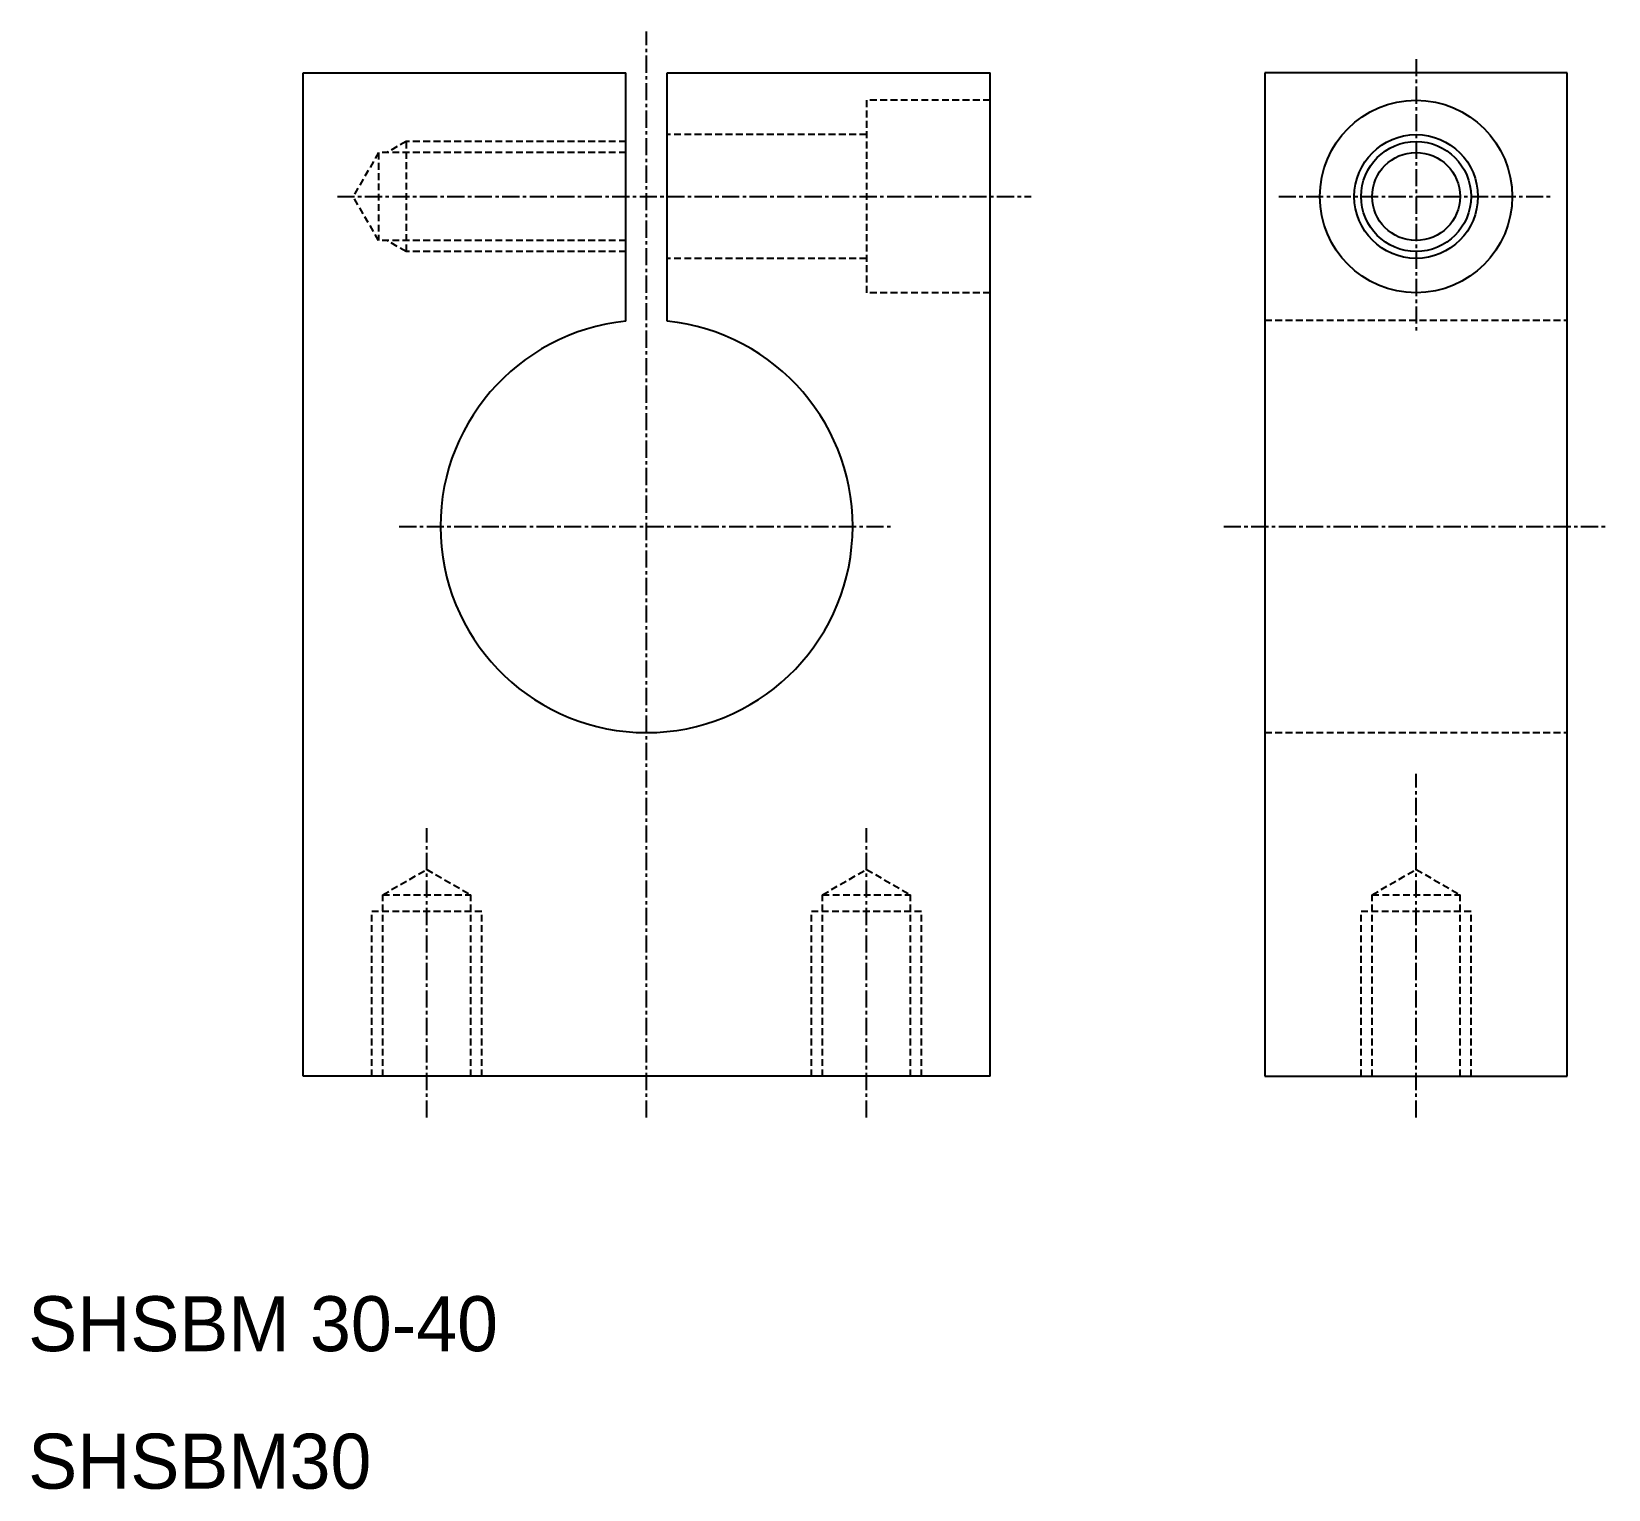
# Model space of a CAD drawing. Extents: x 10 to 125, y 10 to 116.
import ezdxf

# ---------------------------------------------------------------- set-up
doc = ezdxf.new("R2010")
doc.units = 0
doc.linetypes.add('CENTER', pattern=[2, 1.25, -0.25, 0.25, -0.25])
doc.linetypes.add('DASHED', pattern=[0.75, 0.5, -0.25])
doc.layers.get('0').update_dxf_attribs({"linetype": 'CONTINUOUS'})
doc.layers.add('CENTER', color=1, linetype='CENTER')

msp = doc.modelspace()

# ---------------------------------------------------------------- linework, layer by layer
at = {"color": 7, "linetype": 'CONTINUOUS'}
for p, q in [((30, 40), (30, 113)), ((30, 113), (53.5, 113)), ((53.5, 94.92), (53.5, 113)), ((56.5, 113), (80, 113)), ((56.5, 94.92), (56.5, 113)), ((80, 40), (80, 113)), ((100, 113), (100, 40)), ((122, 113), (100, 113)), ((122, 40), (122, 113)), ((80, 40), (30, 40)), ((100, 40), (122, 40))]:
    msp.add_line(p, q, dxfattribs=at)
at = {"color": 3, "linetype": 'DASHED'}
for p, q in [((71, 111), (71, 97)), ((80, 111), (71, 111)), ((37.5, 108), (36.11, 107.2)), ((37.5, 108), (37.5, 100)), ((53.5, 108), (37.5, 108)), ((71, 108.5), (56.5, 108.5)), ((35.5, 107.2), (33.65, 104)), ((53.5, 107.2), (35.5, 107.2)), ((35.5, 107.2), (35.5, 100.8)), ((35.5, 100.8), (33.65, 104)), ((53.5, 100.8), (35.5, 100.8)), ((37.5, 100), (36.11, 100.8)), ((53.5, 100), (37.5, 100)), ((71, 99.5), (56.5, 99.5)), ((80, 97), (71, 97)), ((100, 95), (122, 95)), ((100, 65), (122, 65)), ((35.8, 53.2), (39, 55.05)), ((39, 55.05), (42.2, 53.2)), ((67.8, 53.2), (71, 55.05)), ((71, 55.05), (74.2, 53.2)), ((107.8, 53.2), (111, 55.05)), ((111, 55.05), (114.2, 53.2)), ((35.8, 40), (35.8, 53.2)), ((35.8, 53.2), (42.2, 53.2)), ((42.2, 40), (42.2, 53.2)), ((67.8, 40), (67.8, 53.2)), ((67.8, 53.2), (74.2, 53.2)), ((74.2, 40), (74.2, 53.2)), ((107.8, 40), (107.8, 53.2)), ((107.8, 53.2), (114.2, 53.2)), ((114.2, 40), (114.2, 53.2)), ((35, 40), (35, 52)), ((35, 52), (43, 52)), ((43, 40), (43, 52)), ((67, 40), (67, 52)), ((67, 52), (75, 52)), ((75, 40), (75, 52)), ((107, 40), (107, 52)), ((107, 52), (115, 52)), ((115, 40), (115, 52))]:
    msp.add_line(p, q, dxfattribs=at)
at = {"color": 7, "linetype": 'CONTINUOUS'}
for radius in [7, 4.5, 3.2]:
    msp.add_circle((111, 104), radius, dxfattribs=at)
at = {"color": 3, "linetype": 'CONTINUOUS'}
msp.add_circle((111, 104), 4, dxfattribs=at)
at = {"color": 7, "linetype": 'CONTINUOUS'}
msp.add_arc((55, 80), 15, 95.7392, 84.2608, dxfattribs=at)
at = {"layer": 'CENTER', "color": 1, "linetype": 'CENTER'}
for p, q in [((55, 37), (55, 116)), ((111, 114), (111, 94)), ((32.5, 104), (83, 104)), ((101, 104), (121, 104)), ((37, 80), (73, 80)), ((97, 80), (125, 80)), ((111, 37), (111, 62)), ((39, 37), (39, 58.05)), ((71, 37), (71, 58.05))]:
    msp.add_line(p, q, dxfattribs=at)

# ---------------------------------------------------------------- texts
at = {"color": 7, "linetype": 'CONTINUOUS'}
for s, p in [('SHSBM 30-40', (10, 20)), ('SHSBM30', (10, 10))]:
    msp.add_text(s, height=4, dxfattribs=at).set_placement(p)

doc.saveas('drawing.dxf')
